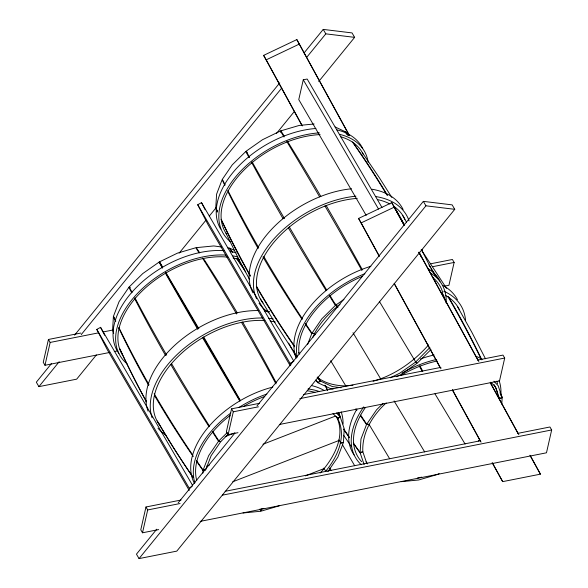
<?xml version="1.0" encoding="UTF-8"?>
<svg xmlns="http://www.w3.org/2000/svg" width="588" height="588" viewBox="0 0 588 588"><rect width="100%" height="100%" fill="white"/><g stroke="black" fill="none" stroke-linecap="round" stroke-linejoin="round"><path stroke-width="0.88" d="M280.88 132.491L280.88 130.83L299.233 125.435L314.124 123.987M202.867 473.208L203.029 470.496A1359.346 981.975 6.7 0 1 196.84 461.712M320.122 473.039A74.801 45.46 -30.2 0 0 324.157 468.548C335.55 454.406 345.406 434.407 336.409 416.62M323.863 468.048L325.708 471.216C337.828 456.531 347.567 434.944 336.77 416.892M386.213 402.912C372.594 415.312 361.841 432.731 362.825 451.716L360.135 452.591L360.959 439.052L366.5 424.58A1359.346 832.432 23.4 0 1 360.363 415.598M501.77 404.037L502.152 397.716A1359.346 1017.328 0.1 0 0 500.631 394.408M80.828 333.058L48.437 339.467L43.247 362.311L44.975 365.28L109.75 352.447M44.975 365.28L50.164 342.436L48.437 339.467M181.06 500.035L145.971 506.988L140.775 529.825L142.502 532.794L158.701 529.59M142.502 532.794L147.691 509.95L145.971 506.988M381.972 207.505L307.171 79.027L303.268 79.799L298.77 99.593L366.192 215.384M259.433 403.317L231.569 408.836L226.38 431.68L228.107 434.642L237.993 432.687M228.107 434.642L233.296 411.798L231.569 408.836M430.82 263.755L452.415 259.477L454.134 262.439L448.945 285.283L444.447 286.172M477.809 360.076L502.975 355.093L504.702 358.055L499.513 380.899L279.329 424.499M517.55 433.407L549.942 426.991L551.669 429.96L546.48 452.797L200.089 521.394M212.929 431.585A1359.346 463.947 43.7 0 0 218.846 440.882L220.743 441.632L211.114 455.693L205.712 469.797L203.11 470.135L208.659 455.663L218.545 441.235L220.743 441.632L228.298 434.179M307.524 344.686L311.765 333.616A1359.346 832.432 23.4 0 1 305.628 324.642M312.698 337.608C318.262 324.238 328.795 313.22 340.026 304.327M130.33 287.554L128.919 287.304L119.033 301.725L113.491 316.204A1359.346 889.174 18.4 0 0 115.792 321.063M327.906 471.613L337.799 457.192L343.341 442.713L340.746 443.058L338.901 439.89M360.635 415.099A1359.346 700.426 32.4 0 0 366.706 424.205L376.592 409.777L383.045 403.405M428.343 344.833L427.329 346.317C412.71 362.362 394.122 375.357 373.086 381.259M429.901 347.501L415.672 362.032L399.789 373.182L390.248 377.812M51.399 363.656L36.331 382.193L38.918 386.639L76.675 379.164L96.358 354.954M74.58 335.153L279.756 82.857M304.099 52.92L323.224 29.4L352.036 32.913L354.63 37.36L318.725 81.511M38.918 386.639L59.204 361.694M81.232 334.609L281.762 88.016M306.686 57.367L325.811 33.847L354.63 37.36M179.171 253.119L205.807 220.368M209.284 216.09L216.23 207.549M276.456 133.491L294.404 111.419M156.739 529.207L136.453 554.153L139.04 558.6L176.797 551.125L454.752 209.321L452.157 204.874L423.345 201.361L257.007 405.911M178.179 502.836L234.98 432.996M139.04 558.6L425.933 205.807L454.752 209.321M247.254 152.285L245.784 151.491L232.223 164.883L222.338 179.311A1359.346 700.426 32.4 0 0 225.079 184.86M129.22 286.944L142.781 273.552L159.083 262.108L161.773 266.173L159.524 261.851L177.466 253.134L195.819 247.739A1359.346 448.49 75.3 0 1 199.134 252.891M335.748 303.981L337.137 306.355L335.41 305.429L321.849 318.821L311.963 333.242L314.286 333.455L311.765 333.616M218.846 440.875L227.24 432.592M430.96 349.566L417.399 362.958L415.672 362.032L413.827 358.864M478.294 441L479.558 439.758M341.143 387.749L332.271 386.551L320.188 380.936L318.13 382.861L330.522 388.617L333.102 388.969M315.44 380.091L317.858 382.67L320.188 380.936L317.887 376.981M329.934 295.426A1359.346 195.855 53.4 0 0 335.792 305.113L343.943 299.388M332.977 413.452L337.688 418.48L340.129 416.863A1359.346 1074.658 -39.1 0 0 338.306 412.857M290.193 365.743L207.998 224.572L197.73 204.734L201.5 202.632L293.853 361.252L290.082 363.362L290.906 364.942M189.248 490.443L107.053 349.265L96.785 329.434L100.555 327.332L192.445 485.159M192.158 486.372L189.138 488.055L96.785 329.434M337.688 418.48L340.29 417.127A1359.346 1076.15 -22.8 0 0 338.122 412.372M396.635 376.702L400.707 374.718L417.017 363.281L415.672 362.032M437.509 474.398L439.14 473.605M301.982 125.509L263.63 55.382L296.83 39.587L349.573 135.732M263.63 55.382L266.217 59.829L299.417 44.034M379.289 256.331L358.57 218.449L391.77 202.654L404.037 224.8M358.57 218.449L361.157 222.896L394.364 207.101M353.491 443.587A1359.346 1064.589 -14.7 0 0 360.179 452.914L362.825 451.716L366.684 463.101M493.92 381.193L498.154 385.706L502.108 397.392L499.462 398.59L496.698 393.842M225.175 436.641L234.583 432.981M206.711 466.13L209.262 465.137M262.909 444.285L335.285 416.142M232.752 481.77L339.188 440.39M305.341 475.861L324.157 468.548M502.152 397.716L499.462 398.59L495.61 387.205L490.892 382.178M263.799 508.414L259.448 509.34M279.359 505.783L261.006 511.178L261.248 509.164L260.543 511.266L243.028 512.979M421.721 477.14L417.37 478.066M437.046 474.582L418.693 479.977L401.178 481.682M203.029 470.496L205.712 469.797M340.746 443.058L343.421 442.352L344.245 428.814L340.29 417.127M50.164 342.436L98.747 332.815M103.245 331.926L113.146 329.964M432.548 266.717L454.134 262.439M114.248 351.558L117.85 350.845M303.467 394.599L440.963 367.375M233.296 411.798L258.463 406.815M299.799 398.635L504.702 358.055M225.145 491.311L480.661 440.713M147.691 509.95L180.082 503.534M222.374 495.162L551.669 429.96M492.149 462.675L502.674 481.631L540.423 474.156L530.31 455.656M196.282 247.644L213.797 245.938L221.544 246.989M317.219 377.202A74.801 45.46 -30.2 0 0 345.803 385.926L352.991 385.228M366.5 424.58L369.029 424.418L366.699 424.205M227.563 247.805L229.283 248.04A1359.346 879.391 -79.7 0 1 232.37 252.436M335.138 126.986L345.053 131.594A1359.346 1011.492 -61.7 0 1 347.714 135.284M234.597 250.444L229.643 248.136A1359.346 974.764 -68.3 0 1 232.797 252.553M335.792 305.106L337.137 306.355M348.956 135.652L345.325 131.786A1359.346 1061.627 -47.1 0 1 347.354 134.586M440.39 291.523L443.411 294.75L446.241 303.092M317.241 377.797L320.188 380.936M336.498 412.989L340.129 416.863M362.465 152.887L379.186 177.473L391.814 197.421M421.192 249.599L446.557 288.385M351.47 446.777L343.59 435.216M292.251 349.346L275.963 324.473L260.558 299.042M434.98 393.835L465.093 444.043M379.297 301.306L414.121 359.364M394.085 400.928L424.668 451.922M336.99 306.039L337.931 307.612M352.991 332.72L380.752 379.003M368.889 424.117L389.675 458.772M314.154 333.153L315.094 334.726M330.684 360.723L345.803 385.926M323.224 29.4L325.811 33.847M423.345 201.361L425.933 205.807M540.423 474.156L529.92 455.23M303.268 79.799L378.54 209.071M342.679 445.131L354.682 465.747M197.73 204.734L290.082 363.362M329.662 468.048L331.051 470.429M165.463 272.509L198.2 328.736M203.272 337.446L240.161 400.81M457.361 306.37L471.877 332.33L485.475 358.783M402.626 215.414L406.521 222.249M419.001 252.149L478.83 361.546M490.274 382.457L518.866 434.745M391.77 202.654L404.088 225.175M419.046 252.524L478 360.312M490.319 382.839L518.035 433.51M296.83 39.587L349.184 135.306M361.157 222.896L379.231 255.942M394.225 283.35L440.956 368.786M452.415 389.748L481.072 442.139M492.531 463.094L502.674 481.631M394.276 283.739L440.125 367.566M452.473 390.138L480.249 440.912M266.217 59.829L302.364 125.92M249.408 279.219L239.132 259.918L225.99 233.223M421.611 249.885L430.739 267.827M201.5 202.632L205.197 209.776M100.555 327.332L104.664 335.263M360.179 452.914L364.134 464.601M217.229 212.194L215.811 208.02A1359.346 1064.589 -14.7 0 0 217.244 211.173M113.712 333.44L112.587 330.103L113.403 316.565A1359.346 981.975 6.7 0 0 115.689 321.489M299.027 353.66A79.204 48.128 -30.2 0 1 362.671 276.25M433.113 277.764A79.204 48.128 -30.2 0 1 442.801 292.853M430.578 273.075A81.681 49.635 -30.2 0 1 446.233 301.747M297.205 357.203A81.681 49.635 -30.2 0 1 364.92 273.692M296.102 357.857A81.681 49.635 -30.2 0 1 370.837 266.291M427.99 268.628A81.681 49.635 -30.2 0 1 440.008 281.152M252.994 292.897A85.892 52.2 -30.2 0 1 271.928 228.967A85.892 52.2 -30.2 0 1 351.609 188.763M371.961 189.24A85.892 52.2 -30.2 0 1 403.096 209.46M269.025 312.838A85.892 52.2 -30.2 0 1 259.058 303.217M256.552 298.777A85.892 52.2 -30.2 0 1 277.154 235.428A85.892 52.2 -30.2 0 1 355.924 196.171M375.416 196.517A85.892 52.2 -30.2 0 1 409.057 220.853M262.968 302.996A82.577 50.186 -30.2 0 1 276.551 239.228A82.577 50.186 -30.2 0 1 357.261 198.376M377.643 199.604A82.577 50.186 -30.2 0 1 389.969 203.999M394.225 206.609A82.577 50.186 -30.2 0 1 404.956 219.412M226.395 233.804A79.204 48.128 -30.2 0 1 242.013 172.093A79.204 48.128 -30.2 0 1 320.092 134.593M340.415 136.681A79.204 48.128 -30.2 0 1 363.215 154.306M230.151 241.506A81.681 49.635 -30.2 0 1 235.545 176.973A81.681 49.635 -30.2 0 1 319.387 132.873M339.482 134.336A81.681 49.635 -30.2 0 1 368.161 162.222M220.706 229.107A81.681 49.635 -30.2 0 1 237.883 166.941A81.681 49.635 -30.2 0 1 315.918 128.485M336.895 129.889A81.681 49.635 -30.2 0 1 362.715 148.507M311.963 333.242A1359.346 700.426 32.4 0 1 305.392 323.378M302.394 318.828A1359.346 700.426 32.4 0 1 263.916 256.691M258.676 247.629A1359.346 700.426 32.4 0 1 227.865 190.409M335.41 305.429A1359.346 377.231 47 0 1 329.412 295.86M326.164 290.634A1359.346 377.231 47 0 1 288.311 227.754M283.063 218.699A1359.346 377.231 47 0 1 251.568 162.295M249.077 157.657A1359.346 377.231 47 0 1 245.784 151.498M352.455 141.973A1359.346 1011.492 -61.7 0 1 386.897 195.003M393.563 206.285A1359.346 1011.492 -61.7 0 1 395.312 209.313M396.621 211.592A1359.346 1011.492 -61.7 0 1 403.927 224.601M294.625 346.332A1359.346 1017.328 0.1 0 1 256.78 286.804M250.26 275.441A1359.346 1017.328 0.1 0 1 221.147 219.265M217.288 211.004A1359.346 1017.328 0.1 0 1 215.774 207.696L216.597 194.158L222.139 179.678A1359.346 832.432 23.4 0 0 224.836 185.308M302.092 319.394A1359.346 832.432 23.4 0 1 262.961 256.897M258.169 248.577A1359.346 832.432 23.4 0 1 228.372 192.548M280.88 130.837A1359.346 361.201 72 0 1 284.144 135.997M287.4 141.201A1359.346 361.201 72 0 1 320.857 196.451M326.134 205.484A1359.346 361.201 72 0 1 362.179 269.429M326.752 290.141A1359.346 195.855 53.4 0 1 289.303 226.931M284.482 218.633A1359.346 195.855 53.4 0 1 252.112 161.84M249.555 157.261A1359.346 195.855 53.4 0 1 246.166 151.175L262.476 139.731L280.417 131.014A1359.346 179.053 65.6 0 1 284.019 136.967M286.738 141.458A1359.346 179.053 65.6 0 1 319.659 196.914M324.936 205.954A1359.346 179.053 65.6 0 1 361.914 270.509M352.896 142.333A1359.346 1061.627 -47.1 0 1 387.588 195.488M393.813 206.02A1359.346 1061.627 -47.1 0 1 404.595 225.079M418.928 252.289A1359.346 1061.627 -47.1 0 1 421.684 257.801M317.865 382.663A1359.346 1061.627 -47.1 0 1 316.337 380.568M299.77 354.064A1359.346 1064.589 -14.7 0 1 298.748 352.624M294.691 346.846A1359.346 1064.589 -14.7 0 1 256.441 286.885M250.363 276.264A1359.346 1064.589 -14.7 0 1 221.25 219.824M339.085 413.32A79.204 48.128 -30.2 0 1 339.857 415.981M196.752 480.455A79.204 48.128 -30.2 0 1 230.04 415.54M243.432 406.492A79.204 48.128 -30.2 0 1 264.504 396.532M307.267 390.763A79.204 48.128 -30.2 0 1 314.918 392.336M341.165 411.828A81.681 49.635 -30.2 0 1 343.061 423.977M194.929 482.873A81.681 49.635 -30.2 0 1 230.805 413.048M238.875 407.506A81.681 49.635 -30.2 0 1 266.827 394.07M308.046 388.925A81.681 49.635 -30.2 0 1 319.115 391.454M194.363 483.255A81.681 49.635 -30.2 0 1 272.788 387.073M311.397 385.537A81.681 49.635 -30.2 0 1 324.054 390.41M148.073 411.21A85.892 52.2 -30.2 0 1 174.952 345.105A85.892 52.2 -30.2 0 1 258.029 310.567M264.402 310.905A85.892 52.2 -30.2 0 1 269.642 311.618M165.845 435.069A85.892 52.2 -30.2 0 1 157.952 428.189M152.101 417.803A85.892 52.2 -30.2 0 1 179.774 352.058A85.892 52.2 -30.2 0 1 262.344 317.976M268.716 318.314A85.892 52.2 -30.2 0 1 273.104 318.88M159.267 424.521A82.577 50.186 -30.2 0 1 177.988 356.637A82.577 50.186 -30.2 0 1 264.769 320.526M270.179 321.07A82.577 50.186 -30.2 0 1 275.294 322.026M122.253 354.527A79.204 48.128 -30.2 0 1 144.303 288.928A79.204 48.128 -30.2 0 1 227.776 257.125M233.091 257.926A79.204 48.128 -30.2 0 1 239.889 259.742M126.979 363.737A81.681 49.635 -30.2 0 1 135.857 295.169A81.681 49.635 -30.2 0 1 225.895 255.082M232.966 255.89A81.681 49.635 -30.2 0 1 237.912 256.963M118.952 353.498A81.681 49.635 -30.2 0 1 137.849 285.974A81.681 49.635 -30.2 0 1 224.212 250.694M230.378 251.444A81.681 49.635 -30.2 0 1 236.111 252.73M236.971 258.485A1359.346 974.764 -68.3 0 1 244.182 268.973M293.339 350.33A1359.346 974.764 -68.3 0 1 296.668 356.571M325.01 385.118A1359.346 1074.658 -39.1 0 1 327.354 389.837M325.326 385.655A1359.346 1076.15 -22.8 0 1 327.656 390.336M193.217 477.544A1359.346 1074.658 -39.1 0 1 158.106 422.324M146.478 401.751A1359.346 1074.658 -39.1 0 1 119.629 348.456M196.282 247.651A1359.346 612.196 82.5 0 1 199.692 252.781M204.065 259.433A1359.346 612.196 82.5 0 1 237.346 313.014M242.638 322.048A1359.346 612.196 82.5 0 1 276.264 382.935M236.457 258.338A1359.346 879.391 -79.7 0 1 245.541 271.81M288.671 343.105A1359.346 879.391 -79.7 0 1 296.69 357.916M209.512 426.175A1359.346 463.947 43.7 0 1 171.476 363.472M166.661 355.167A1359.346 463.947 43.7 0 1 134.931 297.815M132.065 292.376A1359.346 463.947 43.7 0 1 129.228 286.944M239.779 401.001A1359.346 102.584 56.5 0 1 202.551 337.637M197.722 329.339A1359.346 102.584 56.5 0 1 165.992 274.236M162.523 268.157A1359.346 102.584 56.5 0 1 159.091 262.108M203.117 470.135A1359.346 889.174 18.4 0 1 196.443 460.485M192.901 455.274A1359.346 889.174 18.4 0 1 154.203 393.71M148.977 384.633A1359.346 889.174 18.4 0 1 118.901 327.545M218.545 441.235A1359.346 626.169 36.4 0 1 212.518 432.07M209.049 426.719A1359.346 626.169 36.4 0 1 170.696 364.398M165.456 355.336A1359.346 626.169 36.4 0 1 134.505 298.329M131.69 292.809A1359.346 626.169 36.4 0 1 128.926 287.304M192.945 477.089A1359.346 1076.15 -22.8 0 1 157.253 420.883M146.5 401.861A1359.346 1076.15 -22.8 0 1 120.165 349.706M193.276 456.567A1359.346 981.975 6.7 0 1 154.431 395.393M148.771 385.552A1359.346 981.975 6.7 0 1 118.783 328.053M159.524 261.851A1359.346 85.591 62.6 0 1 162.633 267.084M165.75 272.34A1359.346 85.591 62.6 0 1 198.854 328.677M203.683 336.968A1359.346 85.591 62.6 0 1 240.455 400.604M202.441 258.073A1359.346 448.49 75.3 0 1 236.604 313.999M241.447 322.283A1359.346 448.49 75.3 0 1 275.948 383.89M496.698 381.193A79.204 48.128 -30.2 0 1 497.544 383.81M361.664 461.72A79.204 48.128 -30.2 0 1 365.435 407.462M401.347 375.217A79.204 48.128 -30.2 0 1 437.097 361.01M499.08 380.561A81.681 49.635 -30.2 0 1 500.954 393.6M361.23 464.704A81.681 49.635 -30.2 0 1 363.766 406.845M402.104 373.042A81.681 49.635 -30.2 0 1 436.678 359.444M354.057 454.936A81.681 49.635 -30.2 0 1 356.916 409.042M420.449 358.945A81.681 49.635 -30.2 0 1 434.091 354.99M475.339 356.056A81.681 49.635 -30.2 0 1 481.976 359.136M442.713 285.371A85.892 52.2 -30.2 0 1 457.442 299.667M443.771 291.229A85.892 52.2 -30.2 0 1 465.527 320.35M445.461 295.367A82.577 50.186 -30.2 0 1 459.316 309.582M422.184 249.672A81.681 49.635 -30.2 0 1 422.588 251.414M431.158 268.929A1359.346 1011.492 -61.7 0 1 435.752 276.294M447.865 296.492A1359.346 1011.492 -61.7 0 1 481.418 359.562M360.143 452.591A1359.346 1017.328 0.1 0 1 353.432 443.139M349.368 437.296A1359.346 1017.328 0.1 0 1 343.862 429.225M356.835 410.358A1359.346 832.432 23.4 0 1 355.828 408.858M419.869 365.795A1359.346 361.201 72 0 1 422.765 371.138M419.237 366.045A1359.346 179.053 65.6 0 1 422.221 371.351M428.983 264.975A1359.346 1061.627 -47.1 0 1 436.877 277.507M448.556 296.977A1359.346 1061.627 -47.1 0 1 481.837 359.863M499.954 392.659A1359.346 1064.589 -14.7 0 1 502.108 397.392M349.434 437.81A1359.346 1064.589 -14.7 0 1 343.443 429.086M367.588 463.903A74.801 45.46 -30.2 0 1 366.045 461.852M494.052 384.537A74.801 45.46 -30.2 0 1 497.911 395.922"/></g></svg>
